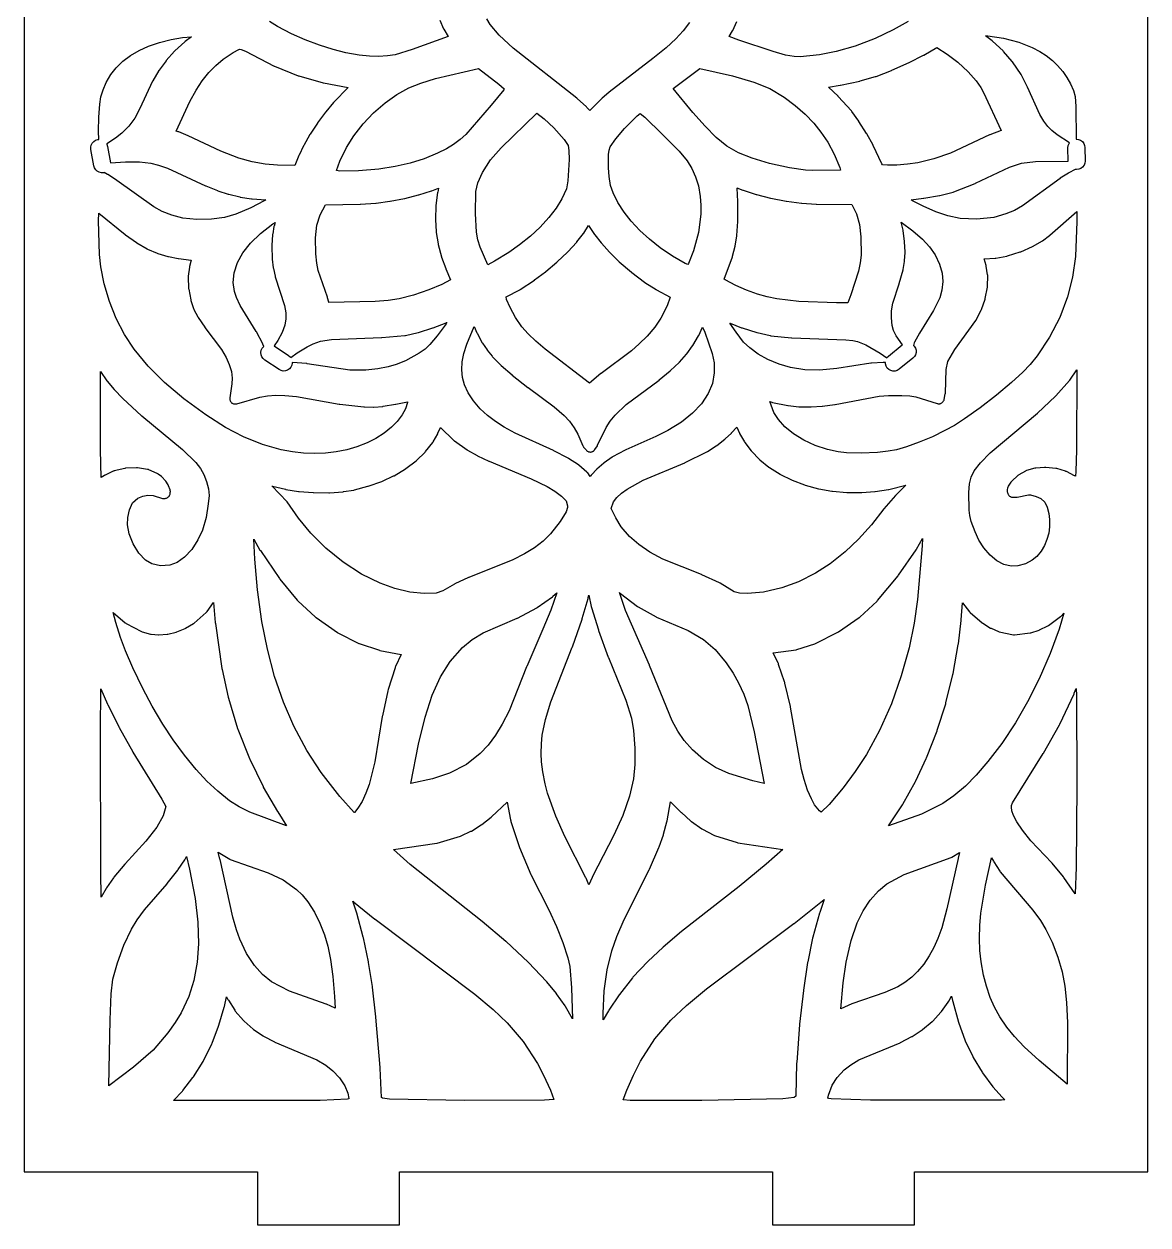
# Model space of a CAD drawing. Header units: millimetres. Extents: x 0 to 63, y 0 to 126.
# Drawn here: x 0 to 63.3, y 0 to 67.6 of the extents above; entities that cross this region are included whole.
import ezdxf

# ---------------------------------------------------------------- set-up
doc = ezdxf.new("R2010")
doc.units = ezdxf.units.MM
doc.layers.add('CUT', color=1, linetype='Continuous')

msp = doc.modelspace()

# ---------------------------------------------------------------- linework, layer by layer
at = {"layer": 'CUT'}
for points in [[(13.134, 3), (13.134, 0), (21.134, 0), (21.134, 3), (42.134, 3), (42.134, 0), (50.134, 0), (50.134, 3), (63.2679, 3), (63.2679, 123), (50.134, 123), (50.134, 126), (42.134, 126), (42.134, 123), (21.134, 123), (21.134, 126), (13.134, 126), (13.134, 123), (0, 123), (0, 3)], [(57.1791, 66.072), (57.5323, 65.8435), (57.8927, 65.5596), (58.184, 65.2807), (58.4755, 64.9405), (58.7054, 64.6105), (58.906, 64.256), (59.0761, 63.8747), (59.1629, 63.5268), (59.2073, 62.9701), (59.234423, 61.131935), (59.236844, 61.132277), (59.36123, 61.117128), (59.477457, 61.070301), (59.577603, 60.994988), (59.654845, 60.896321), (59.703918, 60.781025), (59.721477, 60.656956), (59.728807, 59.901318), (59.713658, 59.776932), (59.666831, 59.660706), (59.591517, 59.560559), (59.492851, 59.483318), (59.377555, 59.434245), (59.253486, 59.416685), (59.174794, 59.426269), (58.8115, 59.2376), (58.7878, 59.2238), (58.3333, 58.934), (58.3174, 58.9232), (56.1978, 57.3776), (55.7504, 57.1226), (55.2743, 56.9195), (54.5826, 56.7288), (53.6336, 56.631), (52.6935, 56.6597), (52.0011, 56.8061), (51.3316, 57.0401), (50.6121, 57.3552), (50.0204, 57.6625), (49.9311, 57.7154), (50.6289, 57.8027), (50.6452, 57.8052), (51.5286, 57.9633), (51.5485, 57.9675), (52.2965, 58.152), (52.3365, 58.1648), (53.5385, 58.6397), (53.5582, 58.6483), (55.4662, 59.5582), (56.1523, 59.7845), (56.9435, 59.8743), (58.768853, 59.892007), (58.761523, 60.647644), (58.776672, 60.77203), (58.823499, 60.888257), (58.845959, 60.918121), (58.163, 61.3771), (57.8512, 61.6233), (57.6332, 61.8361), (57.3985, 62.137), (57.1793, 62.5128), (56.4904, 64.0508), (56.4853, 64.0617), (56.1494, 64.7365), (56.1288, 64.7716), (55.6465, 65.4789), (55.6253, 65.5065), (55.1322, 66.0752), (55.1103, 66.0978), (54.5247, 66.6459), (54.4996, 66.6671), (54.1261, 66.9481), (54.255, 66.94), (55.1364, 66.8133), (55.989, 66.5963), (56.7536, 66.2968)], [(8.93, 66.8562), (9.4186, 66.8995), (9.0702, 66.6381), (9.0471, 66.6189), (8.4932, 66.1111), (8.4711, 66.0887), (8.0101, 65.5687), (7.992, 65.5461), (7.6081, 65.0183), (7.5935, 64.9962), (7.2483, 64.4207), (7.2333, 64.3921), (6.5226, 62.8494), (6.2355, 62.3203), (5.9021, 61.8588), (5.5094, 61.4647), (5.1458, 61.183), (4.655, 60.8673), (4.652474, 60.865928), (4.667174, 60.843089), (4.705413, 60.723761), (4.872326, 59.802373), (4.872829, 59.79197), (5.7093, 59.8583), (6.5074, 59.8547), (7.1458, 59.7767), (7.5715, 59.6731), (8.0745, 59.4987), (10.2077, 58.5047), (10.2252, 58.4972), (10.8936, 58.2341), (10.9121, 58.2274), (11.4984, 58.0382), (11.5196, 58.0321), (12.1473, 57.8774), (12.1706, 57.8727), (12.8031, 57.7667), (12.8332, 57.7631), (13.6043, 57.7093), (13.5165, 57.6562), (12.7585, 57.2646), (11.9198, 56.9121), (11.2842, 56.7224), (10.5613, 56.6181), (9.7245, 56.602), (8.9379, 56.6852), (8.3111, 56.8498), (7.7751, 57.0565), (7.301, 57.3146), (5.2161, 58.8111), (5.2047, 58.8189), (4.7184, 59.1358), (4.7012, 59.1462), (4.511621, 59.252846), (4.485575, 59.244499), (4.360416, 59.238448), (4.237955, 59.264996), (4.126539, 59.322335), (4.033759, 59.406557), (3.965939, 59.511922), (3.927701, 59.63125), (3.760787, 60.552639), (3.754736, 60.677798), (3.781285, 60.800258), (3.838624, 60.911674), (3.922845, 61.004454), (4.028211, 61.072274), (4.147539, 61.110513), (4.211901, 61.113624), (4.1936, 61.5875), (4.212, 62.379), (4.2667, 63.1054), (4.3303, 63.5132), (4.4466, 63.9019), (4.63, 64.331), (4.8844, 64.763), (5.195, 65.1569), (5.5627, 65.5144), (5.9882, 65.8355), (6.4725, 66.1197), (7.0157, 66.3661), (7.6176, 66.5734), (8.2785, 66.7405)], [(54.9995, 61.6249), (54.357, 61.3747), (54.339, 61.3669), (52.1477, 60.3499), (51.2197, 60.0211), (50.3169, 59.8037), (49.7311, 59.7156), (49.1363, 59.6681), (48.609, 59.6615), (48.3274, 59.689), (48.2885, 59.7424), (47.8077, 60.7797), (47.7966, 60.8014), (47.4383, 61.433), (47.4309, 61.4451), (46.999, 62.1287), (46.9898, 62.1423), (46.5996, 62.691), (46.5777, 62.7181), (45.8378, 63.5387), (45.8211, 63.5558), (45.2855, 64.0629), (45.9431, 64.1627), (45.9631, 64.1664), (47.0405, 64.4023), (47.0595, 64.4071), (47.9351, 64.6567), (47.9609, 64.6654), (48.8381, 65.0007), (48.8547, 65.0075), (49.8194, 65.4414), (49.8332, 65.448), (50.639, 65.8593), (50.6537, 65.8672), (51.3809, 66.2894), (51.9712, 65.921), (52.5663, 65.4671), (53.142, 64.9312), (53.598, 64.4077), (53.859, 64.0388), (54.015, 63.7508)], [(9.233, 61.323), (8.7106, 61.5398), (8.6729, 61.5528), (8.5673, 61.5815), (9.3351, 63.2482), (9.684, 63.8835), (10.0358, 64.4233), (10.3999, 64.8825), (10.7884, 65.2784), (11.2161, 65.6297), (11.7778, 66.0132), (12.0985, 66.1817), (12.1441, 66.1903), (12.2267, 66.1813), (12.4668, 66.0826), (14.075, 65.2496), (14.1025, 65.2371), (15.4405, 64.7016), (15.4715, 64.691), (16.8339, 64.3062), (16.8612, 64.2997), (18.2401, 64.0406), (17.4343, 63.2106), (17.4187, 63.1931), (16.9802, 62.6653), (16.9695, 62.6517), (16.5233, 62.0468), (16.5133, 62.0324), (16.1067, 61.4082), (16.097, 61.3923), (15.7431, 60.7676), (15.734, 60.7501), (15.4828, 60.2286), (15.4752, 60.2114), (15.2473, 59.6504), (14.2757, 59.6594), (13.5771, 59.7158), (12.8432, 59.8471), (12.0851, 60.0623), (11.0829, 60.4502), (9.2465, 61.317)], [(18.8212, 59.346), (17.7802, 59.3386), (17.5849, 59.3629), (17.7779, 59.8978), (18.1498, 60.6558), (18.5667, 61.3263), (19.0812, 61.9938), (19.668, 62.6132), (20.327, 63.1838), (20.9889, 63.6536), (21.6686, 64.02), (22.3383, 64.2875), (23.1695, 64.5447), (25.5774, 65.1154), (26.7354, 64.2217), (27.0339, 63.9581), (27.0038, 63.9113), (26.2947, 63.0371), (24.8658, 61.395), (24.5462, 61.1092), (24.1813, 60.8389), (23.7749, 60.5877), (23.2809, 60.3344), (22.5243, 60.0273), (21.7413, 59.7859), (20.8838, 59.5886), (19.9636, 59.4387)], [(40.2193, 60.3666), (39.5705, 60.7456), (38.9654, 61.2278), (38.3328, 61.8547), (37.6392, 62.6412), (36.5318, 63.9812), (38.0489, 65.1062), (39.8815, 64.6883), (41.0782, 64.3445), (41.9799, 63.9782), (42.784, 63.5029), (43.4115, 63.0274), (43.9714, 62.535), (44.459, 62.0282), (44.8575, 61.5332), (45.2427, 60.9567), (45.6052, 60.2934), (45.9287, 59.5283), (45.9664, 59.3845), (45.9501, 59.3832), (44.3616, 59.3611), (43.9859, 59.384), (43.0836, 59.5201), (41.9712, 59.76), (40.9819, 60.0552)], [(27.8965, 55.1769), (27.2832, 54.7451), (26.482, 54.2567), (26.1123, 54.059), (25.675, 55.0479), (25.5486, 55.4658), (25.4687, 55.8917), (25.4072, 56.9385), (25.4394, 58.1914), (25.5445, 58.6647), (25.8147, 59.2586), (26.267, 59.9611), (26.8611, 60.6462), (28.8661, 62.5874), (29.2825, 62.2796), (29.8169, 61.7724), (30.4023, 61.122), (30.6356, 60.7736), (30.6735, 60.5027), (30.6864, 59.9958), (30.6155, 58.7773), (30.5333, 58.3392), (30.2758, 57.7743), (29.9491, 57.2467), (29.5404, 56.7139), (29.0573, 56.1857), (28.507, 55.6707)], [(36.4964, 54.5536), (35.8098, 55.0222), (35.2124, 55.4948), (34.6672, 55.9929), (34.1847, 56.5063), (33.7754, 57.0248), (33.4311, 57.5674), (33.1633, 58.1074), (33.0208, 58.5308), (32.9314, 59.0308), (32.9012, 59.5179), (32.9055, 60.2703), (32.9355, 60.5207), (33, 60.6916), (33.3097, 61.1541), (33.8091, 61.7304), (34.5152, 62.4395), (34.686, 62.5853), (34.9484, 62.3681), (35.9281, 61.4195), (36.8717, 60.4487), (37.3372, 59.9101), (37.5979, 59.4889), (37.8067, 59.0176), (37.9608, 58.5033), (38.0651, 57.9044), (38.1001, 57.4119), (38.0937, 56.9043), (37.9635, 55.8838), (37.6767, 54.839), (37.4018, 54.1337), (37.3636, 54.0669), (37.2172, 54.1364)], [(23.5063, 54.4865), (23.7375, 53.8456), (23.7448, 53.827), (24.0158, 53.21), (23.5185, 52.9457), (22.7914, 52.6408), (21.9246, 52.3512), (21.115, 52.1491), (20.5023, 52.0556), (19.7746, 51.9991), (17.1553, 51.9447), (17.1493, 51.9455), (17.0831, 52.206), (17.0761, 52.2292), (16.5582, 53.7334), (16.4741, 54.1541), (16.4268, 54.6667), (16.4073, 55.571), (16.4892, 56.2975), (16.6677, 56.8775), (16.961, 57.4438), (18.92, 57.4638), (18.9407, 57.4646), (19.8026, 57.5304), (19.8194, 57.5323), (20.5924, 57.6331), (20.61, 57.6359), (21.4156, 57.7878), (21.4343, 57.7919), (22.2143, 57.989), (22.2327, 57.9942), (22.9364, 58.2182), (22.9516, 58.2234), (23.332, 58.3666), (23.2868, 58.1535), (23.2829, 58.13), (23.1884, 57.3932), (23.1862, 57.3662), (23.1609, 56.6456), (23.1612, 56.6171), (23.2056, 55.9096), (23.2087, 55.8815), (23.3131, 55.2304), (23.3188, 55.203), (23.4984, 54.5122)], [(47.0759, 54.1711), (46.9717, 53.7081), (46.5384, 52.361), (46.3703, 51.9166), (45.731, 51.9241), (43.619, 52), (42.374, 52.1419), (41.8229, 52.2555), (41.2966, 52.4035), (40.6693, 52.6299), (40.0773, 52.888), (39.4687, 53.2033), (39.4047, 53.2505), (39.8757, 54.5096), (39.8852, 54.5396), (40.0311, 55.1071), (40.0366, 55.1334), (40.124, 55.675), (40.127, 55.701), (40.1834, 56.5017), (40.1842, 56.5231), (40.1816, 57.5982), (40.181, 57.615), (40.1355, 58.3762), (40.1336, 58.391), (40.4544, 58.2648), (40.4723, 58.2584), (41.217, 58.0166), (41.2362, 58.011), (42.0163, 57.8116), (42.0353, 57.8073), (42.9059, 57.6415), (42.9241, 57.6385), (43.7648, 57.529), (43.7812, 57.5273), (44.5826, 57.4657), (44.6035, 57.4647), (46.6027, 57.4439), (46.8536, 56.923), (47.0252, 56.3304), (47.1084, 55.6344), (47.1148, 54.6009)], [(21.2839, 45.6032), (21.0052, 45.2291), (20.6902, 44.9081), (20.2756, 44.5766), (19.7973, 44.2759), (19.3144, 44.035), (18.7311, 43.8087), (18.163, 43.6438), (17.5693, 43.5228), (16.9678, 43.4506), (16.3565, 43.426), (15.7366, 43.4492), (15.1097, 43.5196), (14.4808, 43.6368), (13.4152, 43.9384), (12.3497, 44.3688), (11.3419, 44.8966), (10.2389, 45.6055), (8.9938, 46.5154), (7.9124, 47.4296), (6.9868, 48.3572), (6.2076, 49.309), (5.6583, 50.1381), (5.183, 51.0401), (4.8041, 51.9842), (4.5161, 52.98), (4.3293, 53.9376), (4.2562, 54.6468), (4.1998, 56.5352), (4.2047, 56.9683), (5.6922, 55.755), (5.71, 55.7415), (6.3308, 55.3064), (6.3534, 55.2919), (6.9237, 54.962), (6.9546, 54.9464), (7.5038, 54.7057), (7.5393, 54.6927), (8.0969, 54.5251), (8.1289, 54.5173), (8.6765, 54.4135), (8.6955, 54.4106), (9.4162, 54.3191), (9.3175, 53.9626), (9.3092, 53.921), (9.2464, 53.4232), (9.2445, 53.3998), (9.2442, 53.3763), (9.267, 52.7306), (9.2717, 52.6876), (9.3819, 52.0912), (9.3923, 52.0507), (9.5469, 51.5922), (9.5556, 51.5695), (9.5661, 51.5475), (9.7916, 51.124), (9.8061, 51.0997), (10.1742, 50.5426), (10.1838, 50.5289), (11.1129, 49.2805), (11.3733, 48.8437), (11.5561, 48.4485), (11.6756, 48.0493), (11.7194, 47.6693), (11.7035, 47.3573), (11.5806, 46.5673), (11.5775, 46.5373), (11.5775, 46.5072), (11.5806, 46.4772), (11.5868, 46.4476), (11.596, 46.4189), (11.6081, 46.3911), (11.6229, 46.3647), (11.6404, 46.3399), (11.6604, 46.3168), (11.6827, 46.2959), (11.707, 46.2773), (11.733, 46.2612), (11.7607, 46.2476), (11.7895, 46.2369), (11.8193, 46.2289), (11.8498, 46.2241), (11.8806, 46.2222), (11.9115, 46.2233), (11.9422, 46.2274), (11.9722, 46.2345), (13.2661, 46.6088), (13.705, 46.6818), (14.1732, 46.7128), (14.6903, 46.7006), (15.3399, 46.6357), (17.7479, 46.2077), (17.7692, 46.2047), (19.1263, 46.058), (19.1569, 46.0563), (19.67, 46.0509), (19.696, 46.0518), (20.1923, 46.0877), (20.2201, 46.0909), (20.9078, 46.2027), (20.9246, 46.2059), (21.5928, 46.3522), (21.5869, 46.3094), (21.4682, 45.9524)], [(51.399, 46.2489), (51.4283, 46.2414), (51.4582, 46.2367), (51.4885, 46.2348), (51.5188, 46.2359), (51.5489, 46.2399), (51.5783, 46.2468), (51.607, 46.2565), (51.6344, 46.2688), (51.6606, 46.2837), (51.6852, 46.3012), (51.7078, 46.3208), (51.7284, 46.3425), (51.7466, 46.3661), (51.7624, 46.3913), (51.7756, 46.418), (51.786, 46.4458), (51.7935, 46.4744), (51.8596, 46.7872), (51.8637, 46.812), (51.8657, 46.837), (51.915, 48.1715), (51.9967, 48.6217), (52.3969, 49.2914), (53.5797, 50.9204), (53.5928, 50.94), (53.6042, 50.9604), (53.883, 51.5082), (53.8991, 51.546), (54.0976, 52.1215), (54.1086, 52.1628), (54.2276, 52.7925), (54.2311, 52.8163), (54.2326, 52.8404), (54.2462, 53.4493), (54.2457, 53.4754), (54.2428, 53.5013), (54.1678, 53.9801), (54.1632, 54.0031), (54.1568, 54.0257), (54.0378, 54.3905), (54.666, 54.4264), (54.7058, 54.4313), (55.3157, 54.5451), (55.3521, 54.5542), (56.0811, 54.7835), (56.1154, 54.7966), (56.7736, 55.0922), (56.8017, 55.1066), (57.2984, 55.3938), (57.3287, 55.4137), (57.7197, 55.706), (57.7394, 55.7219), (59.2554, 57.0635), (59.2658, 56.4936), (59.1864, 54.5227), (59.0238, 53.3681), (58.74, 52.2483), (58.3, 51.082), (57.7274, 49.9762), (57.0239, 48.9364), (56.6298, 48.4517), (56.2235, 48.0112), (55.5901, 47.4271), (54.7419, 46.7192), (53.8206, 46.0064), (52.9377, 45.3772), (52.3722, 45.0155), (51.8397, 44.7213), (51.1297, 44.3792), (50.3912, 44.068), (49.6838, 43.8126), (49.1134, 43.6479), (48.6475, 43.5604), (48.0507, 43.4976), (47.1162, 43.4579), (46.3057, 43.4761), (45.8246, 43.5268), (45.2302, 43.6599), (44.5337, 43.8908), (43.8911, 44.1871), (43.3183, 44.54), (42.8296, 44.9414), (42.4605, 45.3429), (42.206, 45.7448), (41.977, 46.357), (42.102, 46.318), (42.1335, 46.31), (42.9912, 46.1372), (43.0193, 46.1328), (43.6214, 46.067), (43.6504, 46.0652), (44.2773, 46.0547), (44.3032, 46.0553), (44.9246, 46.096), (44.9451, 46.0981), (45.6345, 46.1883), (45.6516, 46.1911), (48.135, 46.6564), (48.6707, 46.6996), (49.4122, 46.7039), (49.857, 46.6774), (50.2025, 46.6201)], [(14.6755, 50.6617), (14.5275, 50.2515), (14.2838, 49.8049), (14.077162, 49.493038), (14.888827, 48.955235), (14.983355, 48.872981), (15.011937, 48.830561), (15.3845, 49.0949), (15.9423, 49.4397), (16.2806, 49.6098), (16.6894, 49.7578), (17.3142, 49.8492), (20.1226, 49.9568), (20.1386, 49.9577), (21.4365, 50.0736), (21.4811, 50.0808), (22.1903, 50.2488), (22.2114, 50.2546), (23.0156, 50.5053), (23.0359, 50.5124), (23.7546, 50.7921), (23.778, 50.8023), (23.8016, 50.8139), (23.7565, 50.7429), (23.2592, 50.0559), (22.8522, 49.5635), (22.574, 49.3115), (22.2501, 49.0766), (21.4738, 48.6505), (20.9534, 48.4439), (20.4943, 48.3097), (19.9102, 48.206), (19.2466, 48.1354), (18.3368, 48.1195), (15.9433, 48.4914), (15.9159, 48.4944), (15.101174, 48.548834), (15.10279, 48.525561), (15.07882, 48.40257), (15.023835, 48.289973), (14.941581, 48.195445), (14.837664, 48.125426), (14.719165, 48.084689), (14.594161, 48.07601), (14.47117, 48.09998), (14.358573, 48.154965), (13.546909, 48.692768), (13.452381, 48.775022), (13.382362, 48.87894), (13.341625, 48.997438), (13.332946, 49.122442), (13.356915, 49.245433), (13.411901, 49.35803), (13.494155, 49.452558), (13.495366, 49.453374), (13.4592, 49.5587), (13.4509, 49.5799), (13.4412, 49.6005), (13.081, 50.2846), (13.0711, 50.302), (12.1667, 51.772), (11.955, 52.2122), (11.8393, 52.5526), (11.7711, 53.0534), (11.8336, 53.6117), (12.0162, 54.1839), (12.3176, 54.7391), (12.7462, 55.2843), (13.3099, 55.824), (14.0139, 56.3597), (14.1312, 56.4323), (14.0772, 56.2427), (14.0702, 56.2122), (13.9984, 55.7961), (13.9948, 55.766), (13.9528, 55.1427), (13.9522, 55.1164), (13.9687, 54.396), (13.9707, 54.3679), (14.0288, 53.882), (14.034, 53.8524), (14.1324, 53.4159), (14.1398, 53.3892), (14.6681, 51.7727), (14.7335, 51.3622), (14.7357, 51.0245)], [(27.9302, 52.6698), (28.7267, 53.1906), (28.744, 53.2027), (29.3513, 53.662), (29.3647, 53.6727), (29.9939, 54.2061), (30.0072, 54.218), (30.5882, 54.7722), (30.6021, 54.7866), (31.1119, 55.3415), (31.1268, 55.359), (31.4896, 55.82), (31.5072, 55.8448), (31.7818, 56.2776), (32.1187, 55.7709), (32.131, 55.7538), (32.4856, 55.2941), (32.4999, 55.2769), (32.9567, 54.7674), (32.97, 54.7535), (33.4859, 54.2469), (33.5002, 54.2337), (34.1916, 53.6363), (34.2083, 53.6229), (34.9322, 53.0809), (34.9507, 53.068), (35.5862, 52.6614), (35.6043, 52.6507), (36.3757, 52.2282), (36.1957, 51.7543), (35.8403, 51.0579), (35.5043, 50.5556), (35.0714, 50.0406), (34.6333, 49.601), (34.1873, 49.2095), (32.4799, 47.9454), (32.4631, 47.9319), (31.8257, 47.3864), (29.3329, 49.3112), (28.8118, 49.75), (28.3714, 50.18), (28.0306, 50.5737), (27.6643, 51.0947), (27.3602, 51.65), (27.1574, 52.1035), (27.1371, 52.2468), (27.9062, 52.6556)], [(49.4805, 56.0139), (49.3738, 56.4538), (50.0364, 55.9683), (50.5723, 55.5093), (50.9759, 55.067), (51.2913, 54.6105), (51.5354, 54.103), (51.6775, 53.5876), (51.7185, 53.1096), (51.6725, 52.6267), (51.5567, 52.2049), (51.1893, 51.4876), (50.4135, 50.2164), (50.4061, 50.2036), (50.1304, 49.6968), (50.1145, 49.6622), (50.060494, 49.522924), (50.114239, 49.47148), (50.17925, 49.364359), (50.214322, 49.244062), (50.217063, 49.118786), (50.187287, 48.997071), (50.127023, 48.887209), (50.040378, 48.796688), (49.263466, 48.173073), (49.156345, 48.108062), (49.036047, 48.072991), (48.910772, 48.07025), (48.789056, 48.100026), (48.679194, 48.16029), (48.588673, 48.246934), (48.523662, 48.354055), (48.488591, 48.474353), (48.486868, 48.553087), (48.3853, 48.5543), (48.3653, 48.5538), (47.7067, 48.5197), (47.6752, 48.5165), (45.7593, 48.2219), (44.7839, 48.1214), (43.9576, 48.1455), (43.1365, 48.2811), (42.5065, 48.4624), (41.8615, 48.7276), (41.322, 49.0274), (40.8476, 49.3751), (40.5082, 49.7034), (40.0803, 50.2621), (39.7333, 50.7797), (39.7422, 50.7758), (40.3948, 50.5186), (40.4156, 50.5113), (41.2444, 50.2502), (41.2674, 50.2439), (41.9958, 50.074), (42.0358, 50.0674), (43.1959, 49.9506), (43.2161, 49.9492), (46.2636, 49.8393), (46.66, 49.7987), (46.9218, 49.7402), (47.394, 49.5525), (48.1963, 49.0815), (48.570279, 48.820978), (48.57589, 48.831206), (48.662534, 48.921727), (49.439447, 49.545341), (49.44267, 49.547297), (49.0899, 50.0653), (48.9492, 50.3614), (48.8698, 50.6482), (48.8233, 51.0789), (48.8269, 51.4659), (48.9141, 51.9009), (49.2671, 52.9852), (49.2709, 52.998), (49.4835, 53.7689), (49.49, 53.798), (49.5658, 54.2448), (49.5696, 54.2787), (49.5945, 54.7583), (49.5946, 54.7858), (49.571, 55.3448), (49.5687, 55.3716), (49.4861, 55.9839)], [(32.2905, 43.9039), (32.7706, 44.9067), (33.0024, 45.2584), (33.2732, 45.5969), (33.8942, 46.1982), (35.7459, 47.5608), (35.761, 47.5726), (36.3788, 48.0896), (36.3936, 48.1029), (36.8721, 48.5596), (36.889, 48.577), (37.2881, 49.0238), (37.3058, 49.0456), (37.6375, 49.4947), (37.655, 49.5214), (37.9693, 50.0587), (37.9829, 50.0848), (38.1978, 50.553), (38.3224, 50.2633), (38.7394, 49.0676), (38.8441, 48.5338), (38.8526, 47.9821), (38.7463, 47.3785), (38.5173, 46.8071), (38.1332, 46.2242), (37.6367, 45.7012), (37.0035, 45.2018), (36.2312, 44.7282), (35.5619, 44.3927), (33.869, 43.6406), (33.8465, 43.6295), (33.1328, 43.2406), (33.1024, 43.2218), (32.6583, 42.9081), (32.6369, 42.8916), (32.2462, 42.5603), (32.2236, 42.5389), (31.9533, 42.2575), (31.9342, 42.2356), (31.9173, 42.2119), (31.8753, 42.1468), (31.729, 42.3441), (31.708, 42.3694), (31.6843, 42.3923), (31.2399, 42.7783), (31.2222, 42.7924), (31.2036, 42.8053), (30.6498, 43.1583), (30.6266, 43.1717), (29.8232, 43.591), (29.8088, 43.5981), (27.656, 44.5841), (27.0358, 44.9193), (26.5487, 45.227), (26.0945, 45.5698), (25.6794, 45.9569), (25.3015, 46.4054), (25.0067, 46.8559), (24.8013, 47.3016), (24.6882, 47.7114), (24.6433, 48.1363), (24.6664, 48.586), (24.7592, 49.0698), (24.9237, 49.5942), (25.342, 50.5909), (25.494, 50.2311), (25.5054, 50.2072), (25.7908, 49.6708), (25.807, 49.6439), (26.0612, 49.2677), (26.0776, 49.2459), (26.3559, 48.9053), (26.3741, 48.8848), (26.8458, 48.4041), (26.863, 48.3878), (27.4689, 47.8595), (27.4812, 47.8493), (28.3688, 47.1533), (28.3759, 47.148), (29.8362, 46.0698), (30.4119, 45.5672), (30.7011, 45.2496), (30.9694, 44.8805), (31.1665, 44.5298), (31.4621, 43.8631), (31.4735, 43.8402), (31.4868, 43.8183), (31.5021, 43.7975), (31.6344, 43.6324), (31.6537, 43.6105), (31.6751, 43.5905), (31.6984, 43.5727), (31.7233, 43.557), (31.7496, 43.5438), (31.7772, 43.5332), (31.8057, 43.5252), (31.8348, 43.5198), (31.8642, 43.5173), (31.8939, 43.5175), (31.9233, 43.5205), (31.9523, 43.5263), (31.9807, 43.5347), (32.008, 43.5458), (32.0342, 43.5593), (32.0588, 43.5752), (32.0819, 43.5935), (32.103, 43.6137), (32.122, 43.6359), (32.1387, 43.6597), (32.2737, 43.8735)], [(10.1266, 42.2596), (10.279, 41.8631), (10.3846, 41.4423), (10.4175, 41.0734), (10.374, 40.597), (10.247, 39.8331), (10.0403, 39.1261), (9.7911, 38.5663), (9.4438, 38.0245), (9.0325, 37.5893), (8.6188, 37.3039), (8.2076, 37.1537), (7.6834, 37.1164), (7.1918, 37.2184), (6.8437, 37.4209), (6.4705, 37.8193), (6.1515, 38.3406), (5.9268, 38.9029), (5.8251, 39.4096), (5.8357, 39.8267), (5.9354, 40.2609), (6.1149, 40.6581), (6.4002, 40.9132), (6.6949, 41.036), (6.9606, 41.0832), (7.2778, 41.0616), (7.7943, 40.9097), (7.8252, 40.9023), (7.857, 40.8981), (7.889, 40.8971), (7.9208, 40.8993), (7.9524, 40.9047), (7.9831, 40.9134), (8.0128, 40.9251), (8.0488, 40.9414), (8.0759, 40.9554), (8.1015, 40.9719), (8.1254, 40.9909), (8.1471, 41.0121), (8.1666, 41.0352), (8.1835, 41.0602), (8.1979, 41.0867), (8.2094, 41.1144), (8.2181, 41.1433), (8.2238, 41.1726), (8.2346, 41.2497), (8.2372, 41.2781), (8.237, 41.3067), (8.234, 41.3351), (8.2283, 41.3632), (8.2199, 41.3905), (8.1399, 41.6111), (8.1269, 41.6414), (8.1106, 41.6703), (7.9771, 41.8783), (7.9615, 41.9003), (7.9439, 41.9208), (7.7791, 42.0976), (7.7603, 42.1161), (7.7399, 42.133), (7.5601, 42.2687), (7.5309, 42.2883), (7.4996, 42.3044), (7.0243, 42.5161), (6.9997, 42.5258), (6.9743, 42.5335), (6.9483, 42.5389), (6.3948, 42.631), (6.3617, 42.6348), (6.3286, 42.635), (5.7355, 42.6076), (5.7048, 42.6046), (5.6744, 42.5987), (5.0808, 42.4519), (5.053, 42.4437), (5.0263, 42.4329), (4.5671, 42.2239), (4.5459, 42.2132), (4.5256, 42.201), (4.335, 42.076), (4.307, 43.6475), (4.3053, 48.052), (4.6694, 47.5294), (4.685, 47.5091), (5.0789, 47.0358), (5.0914, 47.0216), (5.5395, 46.5471), (5.5553, 46.5315), (6.6176, 45.5604), (6.6287, 45.5507), (8.9174, 43.6535), (9.6711, 42.9242), (9.9414, 42.5816)], [(58.087, 46.6787), (58.8436, 47.5481), (58.8622, 47.5717), (59.2656, 48.1411), (59.249, 43.6414), (59.2141, 42.4288), (59.1885, 42.1519), (59.1803, 42.1579), (59.1592, 42.1719), (59.1371, 42.1841), (58.6765, 42.414), (58.6515, 42.4251), (58.6255, 42.434), (58.1291, 42.5807), (58.1018, 42.5875), (58.074, 42.5918), (57.509, 42.6532), (57.4794, 42.655), (57.4498, 42.654), (56.955, 42.6145), (56.9234, 42.6103), (56.8923, 42.6029), (56.4351, 42.47), (56.4017, 42.4582), (56.3698, 42.4428), (56.0002, 42.2358), (55.9711, 42.2173), (55.9442, 42.1958), (55.6014, 41.8859), (55.5813, 41.866), (55.5632, 41.8443), (55.5473, 41.8211), (55.406, 41.5931), (55.393, 41.5698), (55.3821, 41.5456), (55.3734, 41.5204), (55.3672, 41.4947), (55.3476, 41.396), (55.3433, 41.3659), (55.3421, 41.3356), (55.3441, 41.3052), (55.3492, 41.2752), (55.3573, 41.2458), (55.3798, 41.179), (55.3904, 41.1519), (55.4037, 41.1258), (55.4194, 41.1013), (55.4375, 41.0782), (55.4578, 41.057), (55.4801, 41.0378), (55.5042, 41.0209), (55.5299, 41.0062), (55.5569, 40.994), (55.585, 40.9844), (55.6139, 40.9776), (55.6434, 40.9735), (55.673, 40.9721), (55.8323, 40.9727), (55.8648, 40.9744), (55.8967, 40.9794), (56.5455, 41.1167), (56.6589, 41.1056), (56.9779, 41.0103), (57.2339, 40.8917), (57.4568, 40.6971), (57.5906, 40.4151), (57.6928, 40.0485), (57.7334, 39.7207), (57.7288, 39.3109), (57.6785, 38.9548), (57.5821, 38.5962), (57.4387, 38.25), (57.2464, 37.9271), (57.0024, 37.6379), (56.7562, 37.4317), (56.3814, 37.2239), (55.9512, 37.1028), (55.5753, 37.0942), (55.1561, 37.1912), (54.7545, 37.3967), (54.3763, 37.7068), (54.0281, 38.1183), (53.7513, 38.5639), (53.5376, 39.0153), (53.314, 39.615), (53.2347, 39.9366), (53.2032, 40.2529), (53.1901, 41.2368), (53.2267, 41.7257), (53.3189, 42.1023), (53.4907, 42.4584), (53.8386, 42.9159), (54.3927, 43.4683), (57.0427, 45.7037), (57.054, 45.7137), (58.0649, 46.6559)], [(30.6009, 40.3888), (30.5133, 40.1441), (30.1762, 39.5998), (29.6409, 38.9166), (29.2247, 38.5081), (28.7401, 38.1309), (28.1738, 37.7788), (27.5125, 37.4452), (25.0386, 36.4587), (25.027, 36.4535), (24.2489, 36.088), (24.2325, 36.0795), (23.5661, 35.6969), (23.1914, 35.5733), (22.5291, 35.5466), (21.7141, 35.6325), (20.8819, 35.8282), (20.0446, 36.1274), (18.9894, 36.6472), (17.9649, 37.3093), (16.9913, 38.1007), (16.1359, 38.9561), (15.4465, 39.7903), (14.8197, 40.7115), (13.9438, 41.6066), (13.9621, 41.6008), (13.9853, 41.5943), (14.7172, 41.4202), (14.7414, 41.4154), (15.4577, 41.3033), (15.48, 41.3006), (16.2787, 41.2335), (16.3027, 41.2325), (17.1638, 41.2257), (17.1892, 41.2266), (17.9653, 41.283), (17.9915, 41.286), (18.5708, 41.3772), (18.6042, 41.3844), (19.3531, 41.5875), (19.3749, 41.5943), (20.1434, 41.864), (20.1714, 41.8754), (20.8055, 42.1697), (20.8344, 42.1851), (21.4687, 42.5655), (21.4972, 42.5849), (22.0647, 43.0188), (22.0924, 43.0427), (22.5807, 43.5189), (22.6078, 43.5491), (23.0048, 44.0567), (23.0288, 44.0923), (23.2843, 44.5382), (23.3001, 44.5702), (23.4403, 44.9012), (24.2001, 44.1725), (24.2344, 44.1441), (24.9406, 43.6414), (24.9677, 43.6241), (25.5041, 43.321), (25.5212, 43.3121), (26.1566, 43.0034), (26.1738, 42.9957), (28.5484, 42.0156), (29.455, 41.5753), (29.8822, 41.315), (30.2488, 41.0329), (30.5099, 40.7611), (30.6018, 40.4849)], [(46.3226, 41.2433), (46.3492, 41.2421), (47.1297, 41.2397), (47.154, 41.2406), (47.8913, 41.2956), (47.9145, 41.2982), (48.6592, 41.4095), (48.6883, 41.4153), (49.6292, 41.6484), (49.0481, 41.0705), (48.3974, 40.3234), (47.708, 39.4242), (46.9824, 38.6129), (46.223, 37.8921), (45.3802, 37.2257), (44.5582, 36.6967), (43.5988, 36.215), (42.6656, 35.875), (41.6238, 35.634), (40.7335, 35.5441), (40.2816, 35.5651), (39.9703, 35.6423), (39.1815, 36.1363), (39.1555, 36.1503), (38.1489, 36.6119), (38.139, 36.6161), (35.9523, 37.4865), (35.2254, 37.8775), (34.6032, 38.3035), (34.0828, 38.7645), (33.6212, 39.3094), (33.3076, 39.8074), (33.0425, 40.3433), (33.1854, 40.7208), (33.366, 40.956), (33.6267, 41.197), (33.9531, 41.4348), (34.8609, 41.9307), (37.2042, 42.9091), (37.2248, 42.9187), (38.4397, 43.5341), (38.4664, 43.5493), (38.9673, 43.869), (38.9903, 43.8852), (39.4529, 44.2439), (39.4755, 44.2633), (39.8157, 44.5851), (39.8307, 44.6003), (40.1156, 44.9101), (40.2678, 44.5803), (40.2807, 44.5556), (40.5517, 44.0893), (40.5716, 44.0592), (40.9251, 43.5912), (40.9493, 43.563), (41.3945, 43.1039), (41.4213, 43.0793), (41.9278, 42.6685), (41.9564, 42.6479), (42.5607, 42.2636), (42.5895, 42.2473), (43.2047, 41.9427), (43.2332, 41.9303), (43.9408, 41.6638), (43.9698, 41.6546), (44.7205, 41.4525), (44.748, 41.4465), (45.4814, 41.318), (45.5083, 41.3144)], [(19.0323, 23.8474), (18.7983, 23.4661), (18.5981, 23.2221), (18.5873, 23.2296), (17.7688, 24.1317), (16.7296, 25.4805), (15.9215, 26.7225), (15.1932, 28.0769), (14.6012, 29.4362), (14.1041, 30.8772), (13.6969, 32.4157), (13.3896, 33.9847), (13.147, 35.7605), (12.9963, 37.4895), (12.9394, 38.609), (13.2815, 38.0001), (13.3034, 37.9646), (14.3771, 36.3928), (14.3989, 36.3635), (15.3705, 35.1825), (15.4039, 35.1473), (16.4143, 34.2258), (16.4412, 34.204), (17.6378, 33.3565), (17.6676, 33.3385), (18.8389, 32.7423), (18.8684, 32.73), (20.0118, 32.3548), (20.0355, 32.3485), (21.2225, 32.1221), (20.9135, 31.4357), (20.899, 31.4005), (20.8862, 31.3633), (20.5018, 30.1405), (20.4846, 30.0759), (20.176, 28.6724), (20.168, 28.6312), (19.7414, 26.0809), (19.4202, 24.8029), (19.2473, 24.3155)], [(50.5833, 38.6502), (50.5616, 38.2305), (50.2977, 35.2129), (50.1038, 33.8868), (49.8162, 32.4944), (49.3834, 30.9206), (48.8218, 29.3427), (48.1524, 27.8444), (47.4151, 26.4955), (46.7933, 25.5301), (46.1182, 24.6181), (45.3155, 23.6806), (44.8638, 23.2449), (44.7795, 23.317), (44.5047, 23.66), (44.3189, 23.9905), (44.106, 24.4883), (43.9096, 25.0807), (43.763, 25.6431), (43.1458, 29.1474), (43.1371, 29.19), (42.8307, 30.5126), (42.8213, 30.5494), (42.8102, 30.5851), (42.4759, 31.5641), (42.4617, 31.6021), (42.4455, 31.6377), (42.1675, 32.2043), (43.4673, 32.3871), (43.4988, 32.3945), (44.5214, 32.7247), (44.5508, 32.7366), (45.8122, 33.3699), (45.8417, 33.3875), (47.0124, 34.2049), (47.0411, 34.228), (48.0158, 35.1196), (48.0481, 35.1537), (49.2037, 36.5495), (49.2247, 36.5773), (50.2209, 38.0156), (50.2434, 38.0512)], [(29.7755, 35.3939), (29.9857, 35.5905), (29.6479, 34.6201), (29.2126, 33.536), (28.2952, 31.4358), (28.2874, 31.4171), (27.3044, 28.9515), (26.9223, 28.1878), (26.5423, 27.5687), (26.1297, 27.0214), (25.6838, 26.5458), (24.9039, 25.928), (23.9562, 25.4322), (22.9939, 25.1201), (21.7693, 24.8648), (22.2104, 27.0728), (22.5729, 28.5966), (22.9778, 29.8364), (23.4414, 30.8531), (23.9931, 31.7175), (24.6885, 32.5111), (25.2299, 32.9599), (25.8537, 33.3457), (27.7658, 34.1594), (27.7842, 34.1683), (28.8659, 34.7535), (28.8899, 34.7683), (29.7448, 35.3688)], [(29.1078, 26.5512), (29.1225, 27.0911), (29.1746, 27.5717), (29.3543, 28.4538), (29.6565, 29.4542), (30.8619, 32.5225), (30.8711, 32.5469), (31.4116, 34.0992), (31.4236, 34.137), (31.748, 35.2669), (31.7639, 35.3332), (31.7895, 35.4645), (31.9318, 34.8238), (31.9462, 34.7687), (32.3292, 33.4984), (32.3413, 33.4619), (32.8835, 31.9669), (32.8929, 31.943), (33.8694, 29.5511), (34.1911, 28.5337), (34.3136, 27.8351), (34.3778, 26.8384), (34.3755, 25.9281), (34.301, 25.1184), (34.0868, 24.133), (33.702, 23.0554), (33.1942, 21.9541), (31.9947, 19.6151), (31.9732, 19.5679), (31.8, 19.1411), (31.637, 19.5181), (31.6225, 19.5489), (30.4484, 21.8789), (29.9367, 23.0162), (29.4742, 24.3124), (29.336, 24.8376), (29.2053, 25.5062), (29.1332, 26.0746)], [(35.5912, 34.2367), (35.6106, 34.2273), (37.3859, 33.4672), (38.2485, 32.9569), (38.9027, 32.3997), (39.5302, 31.6529), (39.9243, 31.0664), (40.2261, 30.5249), (40.5107, 29.8844), (40.7344, 29.2396), (41.1058, 27.7637), (41.6605, 24.8611), (41.0256, 25.0144), (39.6824, 25.4156), (38.9179, 25.7548), (38.2515, 26.1989), (37.6319, 26.7559), (37.1555, 27.2753), (36.795, 27.7968), (36.4848, 28.3858), (35.215, 31.5066), (35.2084, 31.5221), (33.8592, 34.5963), (33.5355, 35.5459), (33.5179, 35.6105), (33.5461, 35.5801), (33.5843, 35.5454), (34.5404, 34.8179), (34.5711, 34.7979)], [(10.2885, 34.5142), (10.3139, 34.5457), (10.6713, 35.0369), (10.7633, 33.9115), (10.7697, 33.855), (11.141, 31.3307), (11.1513, 31.2744), (11.4891, 29.7244), (11.5045, 29.6652), (12.0224, 27.9574), (12.0404, 27.9054), (12.6863, 26.2623), (12.7054, 26.2184), (13.4525, 24.6861), (13.4702, 24.653), (14.2667, 23.2759), (14.2795, 23.2547), (14.7839, 22.4781), (12.7104, 23.2431), (12.103, 23.5419), (11.5691, 23.8872), (10.913, 24.4152), (10.2994, 24.9899), (9.6864, 25.649), (9.035, 26.443), (8.3952, 27.3189), (7.8149, 28.2024), (7.2151, 29.2139), (6.6823, 30.2089), (6.1237, 31.3671), (5.7085, 32.3259), (5.4277, 33.0756), (5.1641, 33.9132), (5.0233, 34.4769), (5.6979, 33.8956), (5.7226, 33.8767), (5.7479, 33.8616), (6.6138, 33.4183), (6.6523, 33.4033), (7.1273, 33.271), (7.1596, 33.2649), (7.5619, 33.2273), (7.5922, 33.2271), (8.0649, 33.2634), (8.0942, 33.2682), (8.5689, 33.384), (8.5968, 33.3931), (9.0618, 33.5831), (9.0894, 33.5967), (9.5329, 33.8557), (9.5735, 33.8853), (10.2614, 34.4875)], [(52.2942, 31.0442), (52.5894, 32.6724), (52.5969, 32.7228), (52.754, 34.026), (52.7585, 34.0747), (52.8209, 35.0303), (53.2268, 34.5231), (53.247, 34.4999), (53.2681, 34.4794), (53.9272, 33.9028), (53.9652, 33.875), (54.4109, 33.6072), (54.4373, 33.5935), (54.8508, 33.4146), (54.8886, 33.4025), (55.6982, 33.2331), (55.7268, 33.2295), (55.7556, 33.2305), (56.635, 33.3305), (56.6737, 33.3393), (57.1435, 33.4973), (57.1692, 33.5079), (57.6248, 33.7326), (57.6596, 33.7539), (58.34, 34.2485), (58.3768, 34.2803), (58.5319, 34.4382), (58.2647, 33.5375), (57.7629, 32.1658), (57.1486, 30.7509), (56.4924, 29.4535), (55.8125, 28.2803), (55.0392, 27.1132), (54.2616, 26.0892), (53.5956, 25.3176), (52.9951, 24.713), (52.342, 24.1629), (51.712, 23.7329), (50.5115, 23.1279), (48.6679, 22.4746), (49.4489, 23.6568), (49.4673, 23.6871), (50.1881, 24.9748), (50.2063, 25.0106), (50.7889, 26.2584), (50.8054, 26.2975), (51.3943, 27.8245), (51.4078, 27.8632), (51.8803, 29.3494), (51.8942, 29.3987), (52.2842, 30.9968)], [(6.1237, 26.6391), (6.1329, 26.6233), (7.7495, 23.9773), (7.9737, 23.5548), (7.8305, 23.03), (7.4798, 22.3901), (6.8658, 21.6005), (5.69, 20.337), (5.6762, 20.3214), (5.0571, 19.5732), (5.0373, 19.547), (4.6405, 18.9793), (4.6178, 18.9431), (4.3373, 18.4519), (4.3159, 19.8695), (4.3086, 27.7752), (4.3267, 30.1838), (4.7049, 29.3248), (4.7157, 29.3017), (5.3394, 28.0381), (5.3525, 28.013)], [(55.5917, 23.6221), (55.6487, 23.7691), (57.3699, 26.5529), (57.3802, 26.5704), (58.2796, 28.1675), (58.297, 28.2012), (59.1051, 29.906), (59.1169, 29.9329), (59.2308, 30.2072), (59.2394, 29.8097), (59.2554, 24.7534), (59.2207, 20.146), (59.1646, 18.6512), (58.5318, 19.5662), (58.5102, 19.5948), (57.8664, 20.369), (57.8516, 20.3858), (56.6805, 21.6287), (56.1958, 22.229), (55.8832, 22.6998), (55.7038, 23.049), (55.6102, 23.3174), (55.5811, 23.5244)], [(23.2585, 21.5016), (24.5703, 21.8906), (24.5991, 21.9018), (25.1563, 22.164), (25.1799, 22.1769), (25.7407, 22.5265), (25.765, 22.5438), (26.2996, 22.9693), (26.3185, 22.9856), (27.1936, 23.8116), (27.1942, 23.812), (27.3855, 22.8097), (27.396, 22.7625), (27.409, 22.7172), (27.8632, 21.3126), (27.8843, 21.2562), (28.5349, 19.7347), (28.5505, 19.7009), (29.5365, 17.7495), (29.9723, 16.8115), (30.3388, 15.9002), (30.612, 15.0444), (30.7159, 14.5534), (30.8133, 13.3574), (30.878, 11.6043), (30.4888, 12.2953), (30.4625, 12.337), (29.9816, 13.0122), (29.9649, 13.0342), (29.4289, 13.6874), (29.4123, 13.7063), (28.3932, 14.7844), (28.3777, 14.7996), (27.1333, 15.9508), (27.1223, 15.9604), (25.7863, 17.0795), (25.7807, 17.0841), (21.7395, 20.2967), (20.7963, 21.1311), (23.233, 21.4959)], [(33.0929, 15.4263), (33.3744, 16.2451), (33.7737, 17.1947), (35.1928, 19.9999), (35.2062, 20.0285), (35.7408, 21.2461), (35.7605, 21.2971), (35.9872, 21.9603), (36.0016, 22.0077), (36.1833, 22.688), (36.1973, 22.7502), (36.3946, 23.8266), (36.9883, 23.2286), (37.0033, 23.2145), (37.5418, 22.7392), (37.5658, 22.7201), (38.1626, 22.3009), (38.1901, 22.2842), (38.8328, 21.9507), (38.8656, 21.937), (40.1507, 21.5283), (40.1795, 21.5214), (42.7063, 21.1368), (41.772, 20.3052), (40.2524, 19.059), (37.0123, 16.5251), (37.0029, 16.5176), (35.9706, 15.6368), (35.9601, 15.6275), (35.1289, 14.8485), (35.1143, 14.8339), (34.2764, 13.9426), (34.2565, 13.9196), (33.5149, 12.9854), (33.4937, 12.9563), (32.9183, 12.0868), (32.9021, 12.0607), (32.608, 11.5473), (32.6004, 11.8977), (32.6626, 13.1896), (32.8269, 14.358)], [(15.6483, 18.5893), (15.9678, 18.1924), (16.3421, 17.6088), (16.6587, 16.9929), (16.9118, 16.3418), (17.096, 15.6912), (17.2454, 14.9489), (17.3758, 13.9909), (17.4758, 12.858), (17.5127, 12.204), (17.0225, 12.4266), (17.0063, 12.433), (14.9489, 13.1661), (13.9325, 13.6973), (13.4249, 14.0977), (12.9669, 14.6109), (12.5305, 15.2935), (12.1474, 16.0889), (11.9597, 16.6109), (11.7535, 17.3363), (11.0322, 20.5701), (11.0238, 20.6039), (10.9212, 20.9831), (11.5761, 20.5994), (11.613, 20.5821), (13.7365, 19.8278), (14.5787, 19.4348), (15.3405, 18.8947)], [(51.6578, 16.7213), (51.4471, 16.1297), (51.216, 15.6145), (50.9523, 15.144), (50.6429, 14.6876), (50.3028, 14.2707), (49.9845, 13.9561), (49.5845, 13.6463), (49.1837, 13.4062), (48.4581, 13.0843), (46.6066, 12.4539), (46.5894, 12.4473), (45.9767, 12.1742), (46.1147, 13.6423), (46.2787, 14.7871), (46.5623, 16.0251), (46.9074, 17.0162), (47.2363, 17.6912), (47.6234, 18.2838), (48.0899, 18.8138), (48.5772, 19.2118), (49.548, 19.7293), (52.1923, 20.6969), (52.2297, 20.7149), (52.6676, 20.9781), (52.5854, 20.6552), (52.5796, 20.6308), (51.9546, 17.7998)], [(8.0607, 19.2167), (8.6612, 19.9753), (8.6827, 20.0051), (9.0486, 20.5607), (9.0674, 20.5918), (9.0846, 20.6255), (9.1367, 20.7367), (9.308, 20.0395), (9.6318, 18.3738), (9.7873, 17.042), (9.8226, 15.8286), (9.7492, 14.7933), (9.5576, 13.766), (9.271, 12.8669), (8.8395, 11.9426), (8.5082, 11.3933), (8.0994, 10.818), (7.2602, 9.8495), (6.1611, 8.8882), (4.7719, 7.8306), (4.8462, 11.5463), (4.902, 13.0061), (5.0057, 13.8333), (5.2557, 14.7632), (5.6185, 15.7598), (6.0562, 16.6603), (6.3771, 17.1888), (6.7823, 17.7511), (8.0491, 19.2029)], [(53.8072, 15.4573), (53.7821, 16.1318), (53.8044, 16.8587), (53.8657, 17.5521), (54.1177, 19.1402), (54.4625, 20.6779), (54.5702, 20.4752), (54.5928, 20.4369), (54.9258, 19.9267), (54.956, 19.886), (56.7837, 17.7216), (57.2096, 17.1401), (57.5236, 16.6322), (57.876, 15.9224), (58.1967, 15.0793), (58.4369, 14.2477), (58.5894, 13.4497), (58.687, 12.5221), (58.7362, 11.3761), (58.7157, 7.9369), (57.1458, 9.2519), (56.3064, 10.0269), (55.7546, 10.6145), (55.328, 11.141), (54.9321, 11.723), (54.6356, 12.2574), (54.3909, 12.8079), (54.1721, 13.4488), (54.015, 14.0684), (53.88, 14.8115)], [(43.3472, 16.9707), (45.0389, 18.3171), (44.7896, 17.597), (44.7758, 17.5521), (44.4042, 16.199), (44.3931, 16.153), (44.1126, 14.8201), (44.1038, 14.7708), (43.8742, 13.2267), (43.8701, 13.1948), (43.6607, 11.3141), (43.6579, 11.2839), (43.4935, 9.1508), (43.4911, 9.1048), (43.4434, 7.278), (43.4393, 7.2473), (43.351, 7.1843), (42.7095, 7.109), (38.1492, 7.0096), (34.1287, 7.0093), (33.7354, 7.0422), (33.9363, 7.5913), (34.3032, 8.4338), (34.6989, 9.217), (35.5132, 10.4857), (36.4123, 11.5352), (37.2866, 12.3575), (38.4205, 13.293), (43.3405, 16.9656)], [(27.1885, 11.3885), (28.1059, 10.322), (28.9008, 9.099), (29.2456, 8.4408), (29.6284, 7.5807), (29.8205, 7.0625), (29.3054, 7.0237), (24.7961, 7), (20.5719, 7.0906), (20.1736, 7.1379), (20.1146, 7.1861), (20.0421, 8.8313), (20.0398, 8.8673), (19.8019, 11.6925), (19.7996, 11.7163), (19.6124, 13.3963), (19.6075, 13.4338), (19.3993, 14.7705), (19.3918, 14.8119), (19.1102, 16.168), (19.0996, 16.2125), (18.7368, 17.56), (18.7229, 17.6056), (18.5071, 18.2382), (18.5395, 18.2093), (18.5503, 18.2), (19.7551, 17.2243), (19.7632, 17.2183), (25.3807, 13.0001), (26.4041, 12.1374)], [(17.3906, 8.6717), (17.758, 8.2795), (18.0548, 7.8319), (18.2285, 7.419), (18.2841, 7.1189), (18.2829, 7.1031), (18.2005, 7.0858), (16.6662, 7.0119), (9.0562, 7.0019), (8.4189, 7.0167), (8.9119, 7.5366), (8.9348, 7.5632), (9.5069, 8.2957), (9.5324, 8.332), (10.0764, 9.1999), (10.1017, 9.2455), (10.5691, 10.1922), (10.5913, 10.243), (10.9553, 11.1901), (10.9736, 11.2445), (11.2685, 12.2546), (11.2808, 12.3025), (11.4037, 12.8528), (11.4812, 12.697), (11.5061, 12.6523), (11.8586, 12.0923), (11.8758, 12.0668), (11.8943, 12.0434), (12.3539, 11.5053), (12.3884, 11.4704), (12.8935, 11.0322), (12.9204, 11.0116), (13.4605, 10.6498), (13.4809, 10.6375), (14.1088, 10.3022), (14.1259, 10.294), (16.4753, 9.2922), (16.9846, 8.9911)], [(49.3377, 10.2647), (49.974, 10.6031), (49.9929, 10.6142), (50.5599, 10.9872), (50.5834, 11.0046), (51.1271, 11.4545), (51.1561, 11.4819), (51.6159, 11.9736), (51.6493, 12.0146), (52.0251, 12.5479), (52.0551, 12.5966), (52.2123, 12.8884), (52.2614, 12.6449), (52.2748, 12.5889), (52.6039, 11.4107), (52.6192, 11.3623), (52.9538, 10.4264), (52.9784, 10.3671), (53.402, 9.4823), (53.4263, 9.4372), (53.9359, 8.5942), (53.9597, 8.5587), (54.5401, 7.7784), (54.5617, 7.752), (55.0464, 7.2092), (55.0602, 7.1946), (55.2159, 7.04), (55.0237, 7.0284), (47.653, 7.025), (45.4323, 7.0967), (45.2949, 7.1165), (45.2523, 7.1483), (45.2817, 7.3148), (45.4981, 7.8704), (45.7709, 8.304), (46.1726, 8.7398), (46.541, 9.025), (47.0007, 9.2939), (49.3191, 10.2558)]]:
    msp.add_lwpolyline(points, close=True, dxfattribs=at)
for points in [[(23.4048, 67.8351), (23.6199, 67.3484), (23.6339, 67.3206), (23.8659, 66.9159), (21.8547, 66.182), (20.8879, 65.8836), (20.461, 65.8149), (19.9449, 65.7831), (19.4447, 65.7957), (18.8578, 65.8558), (18.1165, 65.9905), (17.3925, 66.1753), (16.6302, 66.4192), (15.8338, 66.7211), (15.0597, 67.067), (14.2637, 67.4817), (13.8112, 67.7603)], [(37.4555, 67.7049), (37.1125, 67.2302), (36.6941, 66.7801), (36.1475, 66.2799), (35.4018, 65.6725), (32.9364, 63.7781), (32.9219, 63.7662), (32.5378, 63.4317), (32.5237, 63.4187), (31.841, 62.7443), (31.689, 62.9182), (31.6643, 62.9434), (31.1288, 63.4289), (31.1125, 63.4426), (27.5426, 66.2526), (26.7472, 66.9911), (26.2479, 67.5902), (26.054, 67.9132)], [(49.7648, 67.7642), (48.9195, 67.2869), (47.9145, 66.8046), (46.7913, 66.3746), (45.7219, 66.0696), (44.7693, 65.8851), (43.6947, 65.7678), (43.3486, 65.7893), (42.8558, 65.8682), (42.178, 66.0596), (40.2367, 66.7081), (39.6961, 66.9106), (39.8837, 67.2252), (39.8988, 67.254), (40.1277, 67.7552)]]:
    msp.add_lwpolyline(points, dxfattribs=at)

doc.saveas('drawing.dxf')
